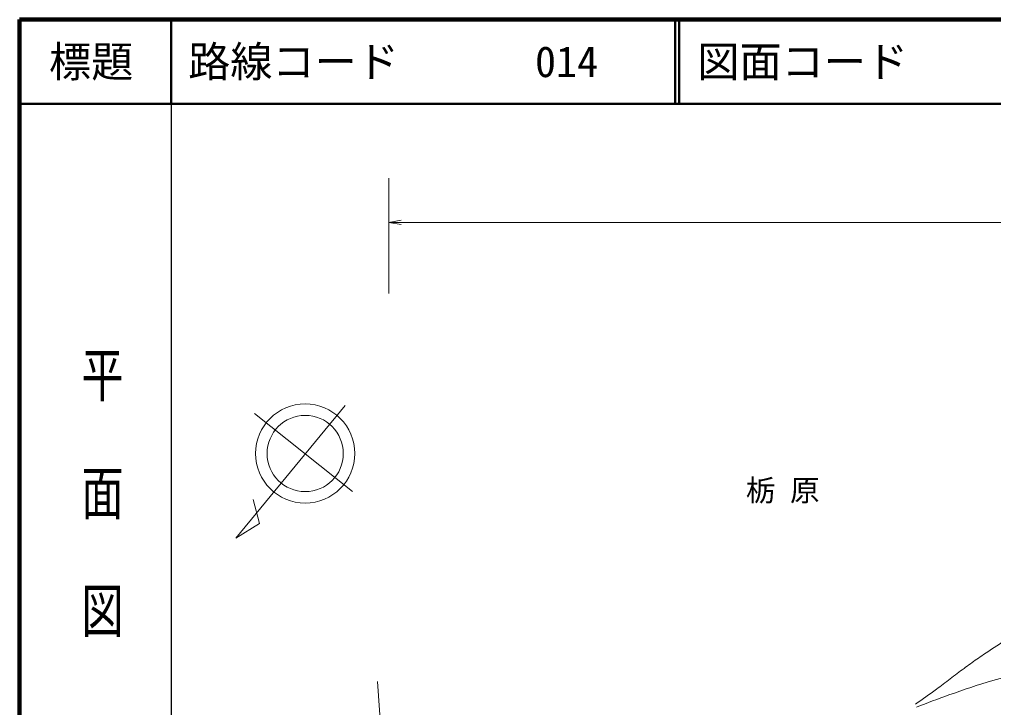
# Model space of a CAD drawing. Units: millimetres, scale not verified. Extents: x 40000 to 680000, y 20000 to 380000.
# Drawn here: x 40000 to 155515, y 298414 to 380000 of the extents above; entities that cross this region are included whole.
import ezdxf
from ezdxf.enums import TextEntityAlignment as Align

# ---------------------------------------------------------------- set-up
doc = ezdxf.new("R2010")
doc.units = ezdxf.units.MM
doc.header["$LTSCALE"] = 1000
for name, color, linetype, lineweight in [('M-BGD', 7, 'Continuous', 13), ('M-BGD-EXST', 3, 'Continuous', 13), ('M-TTL', 2, 'Continuous', 140), ('M-TTL-BAND', 7, 'Continuous', 25), ('M-TTL-FRAM', 7, 'Continuous', 13), ('M-TTL-LINE', 7, 'Continuous', 50), ('M-TTL-TXT', 7, 'Continuous', 13)]:
    doc.layers.add(name, color=color, linetype=linetype, lineweight=lineweight)
doc.styles.add('@ＭＳ ゴシック', font='')
doc.styles.add('ＭＳ ゴシック', font='')
doc.styles.get('@ＭＳ ゴシック').set_extended_font_data('@MS Gothic')
doc.styles.get('ＭＳ ゴシック').set_extended_font_data('MS Gothic')

# ---------------------------------------------------------------- blocks, each defined once
blk = doc.blocks.new('open_arrow')
at = {"color": 0, "linetype": 'Continuous', "lineweight": -2}
blk.add_lwpolyline([(7.5, 1.25), (0, 0), (7.5, -1.25)], dxfattribs=at)

msp = doc.modelspace()

# ---------------------------------------------------------------- linework, layer by layer
at = {"layer": 'M-BGD'}
for p, q in [((83810, 347519), (83810, 361193)), ((489245, 355944), (83810, 355944))]:
    msp.add_line(p, q, dxfattribs=at)
at = {"layer": 'M-BGD-EXST'}
for p, q in [((78613, 334245), (65657, 318484)), ((79481, 324037), (67858, 333269)), ((68455, 320219), (67733, 323090)), ((65657, 318484), (68455, 320219)), ((82468, 301507), (85394, 259473))]:
    msp.add_line(p, q, dxfattribs=at)
for radius in [5885, 4520]:
    msp.add_circle((73884, 328534), radius, dxfattribs=at)
at = {"layer": 'M-TTL'}
for p, q in [((40000, 380000), (40000, 20000)), ((680000, 380000), (40000, 380000))]:
    msp.add_line(p, q, dxfattribs=at)
at = {"layer": 'M-TTL-BAND'}
msp.add_line((58000, 370000), (58000, 20000), dxfattribs=at)
at = {"layer": 'M-TTL-FRAM'}
msp.add_open_spline([(173326, 309118), (172485, 308607), (171644, 308096), (170797, 307590), (169861, 307031), (168917, 306479), (167916, 306057), (167476, 305871), (167025, 305711), (166580, 305534), (165871, 305252), (165179, 304928), (164476, 304629), (163696, 304297), (162903, 303995), (162107, 303700), (161062, 303313), (160013, 302936), (158949, 302611), (157782, 302254), (156597, 301958), (155425, 301622), (153670, 301118), (151943, 300523), (150227, 299901), (148935, 299433), (147649, 298950), (146363, 298467)], degree=3, knots=[0, 0, 0, 0, 1, 1, 1, 2, 2, 2, 3, 3, 3, 4, 4, 4, 5, 5, 5, 6, 6, 6, 7, 7, 7, 8, 8, 8, 9, 9, 9, 9], dxfattribs=at)
at = {"layer": 'M-TTL-LINE'}
for p, q in [((58000, 380000), (58000, 370000)), ((117750, 380000), (117750, 370000)), ((118250, 380000), (118250, 370000)), ((40000, 370000), (680000, 370000))]:
    msp.add_line(p, q, dxfattribs=at)
at = {"layer": 'M-TTL-TXT'}
msp.add_open_spline([(146265, 298820), (147095, 299396), (147925, 299972), (148734, 300575), (149284, 300985), (149825, 301407), (150372, 301822), (150918, 302237), (151470, 302644), (152023, 303051), (152274, 303236), (152526, 303421), (152779, 303604), (153032, 303787), (153286, 303969), (153541, 304149), (153796, 304329), (154052, 304507), (154310, 304684), (155992, 305835), (157735, 306907), (159542, 307843), (163031, 309652), (166753, 310958), (170386, 312508), (173895, 314005), (177322, 315729), (180492, 317790), (184176, 320185), (187512, 323034), (190971, 325904), (193476, 327982), (196045, 330070), (198983, 331188), (201631, 332195), (204578, 332415), (207483, 332777), (210393, 333141), (213261, 333648), (216105, 333628), (221072, 333592), (225968, 331946), (230864, 330301)], degree=3, knots=[0, 0, 0, 0, 1, 1, 1, 2, 2, 2, 3, 3, 3, 4, 4, 4, 5, 5, 5, 6, 6, 6, 7, 7, 7, 8, 8, 8, 9, 9, 9, 10, 10, 10, 11, 11, 11, 12, 12, 12, 13, 13, 13, 14, 14, 14, 14], dxfattribs=at)

# ---------------------------------------------------------------- block references
at = {"layer": 'M-BGD', "xscale": 193, "yscale": 193}
msp.add_blockref('open_arrow', (83810, 355944), dxfattribs=at)

# ---------------------------------------------------------------- texts
at = {"layer": 'M-TTL-BAND', "style": '@ＭＳ ゴシック', "width": 1.4}
msp.add_text('平  面  図', height=3666, rotation=270, dxfattribs=at).set_placement((49777, 306475), align=Align.MIDDLE_RIGHT)
at = {"layer": 'M-TTL-FRAM', "style": 'ＭＳ ゴシック'}
msp.add_text('栃 原', height=2566, dxfattribs=at).set_placement((126142, 324179), align=Align.MIDDLE_LEFT)
at = {"layer": 'M-TTL-TXT', "style": 'ＭＳ ゴシック'}
msp.add_text('標題', height=3666, dxfattribs=at).set_placement((48500, 375000), align=Align.MIDDLE_CENTER)
for s, p in [('路線コード', (60000, 375000)), ('014', (101142, 375000)), ('図面コード', (120380, 375000))]:
    msp.add_text(s, height=3666, dxfattribs=at).set_placement(p, align=Align.MIDDLE_LEFT)

doc.saveas('drawing.dxf')
